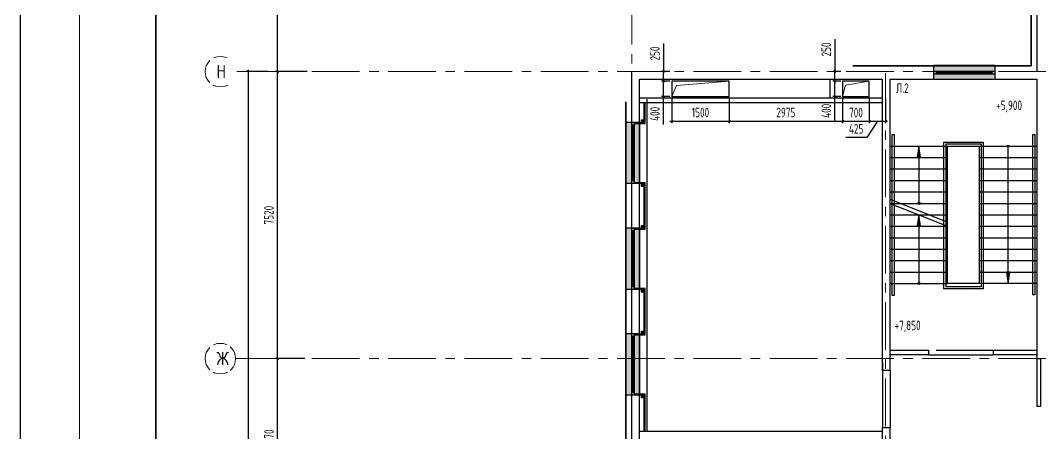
# Model space of a CAD drawing. Header units: millimetres. Extents: x -185251 to 7892985, y -102157 to 319855.
# Drawn here: x -182125 to -155384, y 112570 to 123397 of the extents above; entities that cross this region are included whole.
import ezdxf
from ezdxf import colors
from ezdxf.entities.mleader import LeaderData, LeaderLine
from ezdxf.math import Vec2, Vec3

# ---------------------------------------------------------------- set-up
doc = ezdxf.new("R2010")
doc.units = ezdxf.units.MM
doc.header["$LTSCALE"] = 10
doc.linetypes.add('CENTER', pattern=[2, 1.25, -0.25, 0.25, -0.25])
for name, color, linetype, lineweight in [('013', 7, 'Continuous', 13), ('АР_Оси', 142, 'Continuous', 9), ('АР_Оси размеры', 142, 'Continuous', 9)]:
    doc.layers.add(name, color=color, linetype=linetype, lineweight=lineweight)
doc.layers.add('Архитектура', color=251, linetype='Continuous')
doc.layers.get('0').off()
doc.layers.get('0').freeze()
doc.styles.add('GOST', font='isocpeur.ttf')
doc.styles.add('ISOCPEUR', font='isocpeur.ttf', dxfattribs={"width": 0.7})
doc.styles.add('БДА100', font='romand.shx', dxfattribs={"width": 0.7})
doc.styles.add('ГОСТ 2.304', font='isocpeur.ttf', dxfattribs={"width": 0.7})
doc.dimstyles.new('БДА1', dxfattribs={"dimtxt": 2, "dimasz": 1, "dimexe": 0.7, "dimexo": 0, "dimgap": 0.8, "dimtad": 1, "dimdec": 0, "dimrnd": 1, "dimzin": 0, "dimdsep": 46, "dimtxsty": 'БДА100', "dimblk": 'OBLIQUE', "dimcen": 2, "dimdle": 1, "dimadec": 0, "dimazin": 0, "dimtfac": 1, "dimtdec": 0, "dimtmove": 1, "dimatfit": 3, "dimldrblk": 'NONE', "dimfxl": 0.7, "dimtolj": 1, "dimtzin": 0, "dimlwd": -1, "dimlwe": -1, "dimarcsym": 0})
doc.dimstyles.new('СПДС', dxfattribs={"dimscale": 100, "dimtxt": 2.5, "dimasz": 0.5, "dimexe": 0.5, "dimexo": 1, "dimgap": 1, "dimtad": 1, "dimdec": 0, "dimrnd": 5, "dimtxsty": 'ГОСТ 2.304', "dimblk": 'OBLIQUE', "dimcen": 2.5, "dimdle": 0.5, "dimadec": 0, "dimazin": 2, "dimtfac": 0.75, "dimtdec": 0, "dimtmove": 1, "dimatfit": 3, "dimfxl": 1, "dimtolj": 1, "dimarcsym": 1})

# ---------------------------------------------------------------- blocks, each defined once
blk = doc.blocks.new('_DOTSMALL')
at = {"color": 0, "linetype": 'ByBlock', "const_width": 0.5}
blk.add_lwpolyline([(-0.0625, 0, 1), (0.0625, 0, 1)], format="xyb", close=True, dxfattribs=at)
blk = doc.blocks.new('_Oblique')
at = {"color": 0, "linetype": 'ByBlock', "lineweight": -2}
blk.add_line((-0.5, -0.5), (0.5, 0.5), dxfattribs=at)
blk = doc.blocks.new('*D774')
at = {"layer": 'Defpoints', "color": 0, "ltscale": 100, "transparency": 16777216}
for p in [(-175386, 114535), (-174568, 114535), (-175036, 110365)]:
    blk.add_point(p, dxfattribs=at)
at = {"layer": 'АР_Оси размеры', "color": 0, "lineweight": -2, "ltscale": 100, "transparency": 16777216}
for p, q in [((-174668, 114535), (-175436, 114535)), ((-175386, 110315), (-175386, 114585)), ((-175136, 110365), (-175436, 110365))]:
    blk.add_line(p, q, dxfattribs=at)
at = {"layer": 'АР_Оси размеры', "color": 0, "lineweight": -2, "ltscale": 100, "transparency": 16777216, "xscale": 50, "yscale": 50, "zscale": 50}
for p, rotation in [((-175386, 114535), 90), ((-175386, 110365), 270)]:
    blk.add_blockref('_Oblique', p, dxfattribs=dict(at, rotation=rotation))
at = {"layer": 'АР_Оси размеры', "color": 0, "ltscale": 100, "transparency": 16777216, "insert": (-175611, 112450), "char_height": 250, "attachment_point": 5, "rotation": 90, "style": 'ГОСТ 2.304'}
blk.add_mtext('\\A1;4170', dxfattribs=at)
blk = doc.blocks.new('*D775')
at = {"layer": 'Defpoints', "color": 0, "ltscale": 100, "transparency": 16777216}
for p in [(-175386, 122055), (-174508, 122055), (-174568, 114535)]:
    blk.add_point(p, dxfattribs=at)
at = {"layer": 'АР_Оси размеры', "color": 0, "lineweight": -2, "ltscale": 100, "transparency": 16777216}
for p, q in [((-174608, 122055), (-175436, 122055)), ((-175386, 114485), (-175386, 122105)), ((-174668, 114535), (-175436, 114535))]:
    blk.add_line(p, q, dxfattribs=at)
at = {"layer": 'АР_Оси размеры', "color": 0, "lineweight": -2, "ltscale": 100, "transparency": 16777216, "xscale": 50, "yscale": 50, "zscale": 50}
for p, rotation in [((-175386, 122055), 90), ((-175386, 114535), 270)]:
    blk.add_blockref('_Oblique', p, dxfattribs=dict(at, rotation=rotation))
at = {"layer": 'АР_Оси размеры', "color": 0, "ltscale": 100, "transparency": 16777216, "insert": (-175611, 118295), "char_height": 250, "attachment_point": 5, "rotation": 90, "style": 'ГОСТ 2.304'}
blk.add_mtext('\\A1;7520', dxfattribs=at)
blk = doc.blocks.new('*D776')
at = {"layer": 'Defpoints', "color": 0, "ltscale": 100, "transparency": 16777216}
for p in [(-175386, 125720), (-174737, 125720), (-174508, 122055)]:
    blk.add_point(p, dxfattribs=at)
at = {"layer": 'АР_Оси размеры', "color": 0, "lineweight": -2, "ltscale": 100, "transparency": 16777216}
for p, q in [((-174837, 125720), (-175436, 125720)), ((-175386, 122005), (-175386, 125770)), ((-174608, 122055), (-175436, 122055))]:
    blk.add_line(p, q, dxfattribs=at)
at = {"layer": 'АР_Оси размеры', "color": 0, "lineweight": -2, "ltscale": 100, "transparency": 16777216, "xscale": 50, "yscale": 50, "zscale": 50}
for p, rotation in [((-175386, 125720), 90), ((-175386, 122055), 270)]:
    blk.add_blockref('_Oblique', p, dxfattribs=dict(at, rotation=rotation))
at = {"layer": 'АР_Оси размеры', "color": 0, "ltscale": 100, "transparency": 16777216, "insert": (-175611, 123888), "char_height": 250, "attachment_point": 5, "rotation": 90, "style": 'ГОСТ 2.304'}
blk.add_mtext('\\A1;3665', dxfattribs=at)
blk = doc.blocks.new('A$Ce02d65bd')
at = {"ltscale": 100}
for points in [[(0, 0), (0, 75), (75, 75), (75, 0), (0, 0)], [(0, 0), (75, 75)], [(0, 75), (75, 0)]]:
    blk.add_lwpolyline(points, dxfattribs=at)
blk = doc.blocks.new('*D772')
at = {"layer": 'Defpoints', "color": 0, "ltscale": 100, "transparency": 16777216}
for p in [(-175536, 122055), (-176157, 94575), (-175898, 94575)]:
    blk.add_point(p, dxfattribs=at)
at = {"layer": 'АР_Оси размеры', "color": 0, "lineweight": -2, "ltscale": 100, "transparency": 16777216}
for p, q in [((-175636, 122055), (-176207, 122055)), ((-176157, 122105), (-176157, 94525)), ((-175998, 94575), (-176207, 94575))]:
    blk.add_line(p, q, dxfattribs=at)
at = {"layer": 'АР_Оси размеры', "color": 0, "lineweight": -2, "ltscale": 100, "transparency": 16777216, "xscale": 50, "yscale": 50, "zscale": 50}
for p, rotation in [((-176157, 122055), 90), ((-176157, 94575), 270)]:
    blk.add_blockref('_Oblique', p, dxfattribs=dict(at, rotation=rotation))
at = {"layer": 'АР_Оси размеры', "color": 0, "ltscale": 100, "transparency": 16777216, "insert": (-176382, 108315), "char_height": 250, "attachment_point": 5, "rotation": 90, "style": 'ГОСТ 2.304'}
blk.add_mtext('\\A1;27480', dxfattribs=at)
blk = doc.blocks.new('*U57')
h = blk.add_hatch(color=256)
h.dxf.hatch_style = 1
edge = h.paths.add_edge_path()
edge.add_arc((0, 0), 27.6, 359.64, 719.64)
h = blk.add_hatch(color=256)
h.dxf.hatch_style = 1
h.paths.add_polyline_path([(1500, -44), (1500, 44), (1800, 0)])
blk.add_line((1800, 0), (0, 0))
blk.add_lwpolyline([(1500, 44), (1500, -44), (1800, 0), (1500, 44)])
blk.add_circle((0, 0), 27.6)
blk = doc.blocks.new('*U240')
h = blk.add_hatch(color=256)
h.dxf.hatch_style = 1
edge = h.paths.add_edge_path()
edge.add_arc((0, 0), 27.6, 359.64, 719.64)
h = blk.add_hatch(color=256)
h.dxf.hatch_style = 1
h.paths.add_polyline_path([(3300, -44), (3300, 44), (3600, 0)])
blk.add_line((3600, 0), (0, 0))
blk.add_lwpolyline([(3300, 44), (3300, -44), (3600, 0), (3300, 44)])
blk.add_circle((0, 0), 27.6)
blk = doc.blocks.new('*U34')
h = blk.add_hatch(color=256)
h.dxf.hatch_style = 1
edge = h.paths.add_edge_path()
edge.add_arc((0, 0), 27.6, 359.64, 719.64)
h = blk.add_hatch(color=256)
h.dxf.hatch_style = 1
h.paths.add_polyline_path([(1200, -44), (1200, 44), (1500, 0)])
blk.add_line((1500, 0), (0, 0))
blk.add_lwpolyline([(1200, 44), (1200, -44), (1500, 0), (1200, 44)])
blk.add_circle((0, 0), 27.6)
blk = doc.blocks.new('*U103')
at = {"true_color": 0xffffff}
h = blk.add_hatch(color=7, dxfattribs=at)
h.dxf.hatch_style = 1
h.paths.add_polyline_path([(-1600, 140), (0, 140), (0, -220), (-1600, -220)])
at = {"lineweight": 30}
for p, q in [((-1600, 140), (-1600, -220)), ((0, 140), (0, -220))]:
    blk.add_line(p, q, dxfattribs=at)
for p, q in [((-1600, 140), (0, 140)), ((-1600, 140), (-1600, 140)), ((-1600, 140), (-1600, 140)), ((-1600, 0), (0, 0)), ((0, 140), (0, 140)), ((0, 140), (0, 140)), ((-1600, -70), (0, -70)), ((0, -220), (-1600, -220)), ((-1530, 0), (-1530, -70)), ((-1530, -35), (-70, -35)), ((-70, 0), (-70, -70))]:
    blk.add_line(p, q)
blk = doc.blocks.new('*U40')
at = {"true_color": 0xffffff}
h = blk.add_hatch(color=7, dxfattribs=at)
h.dxf.hatch_style = 1
h.paths.add_polyline_path([(-1600, -140), (0, -140), (0, 220), (-1600, 220)])
at = {"lineweight": 30}
for p, q in [((-1600, -140), (-1600, 220)), ((0, -140), (0, 220))]:
    blk.add_line(p, q, dxfattribs=at)
for p, q in [((0, 220), (-1600, 220)), ((-1600, 70), (0, 70)), ((-1600, 0), (0, 0)), ((-1530, 0), (-1530, 70)), ((-1530, 35), (-70, 35)), ((-70, 0), (-70, 70)), ((-1600, -140), (0, -140)), ((-1600, -140), (-1600, -140)), ((-1600, -140), (-1600, -140)), ((0, -140), (0, -140)), ((0, -140), (0, -140))]:
    blk.add_line(p, q)
blk = doc.blocks.new('*D713')
at = {"layer": '013', "color": 0, "linetype": 'ByBlock', "lineweight": -2, "transparency": 16777216}
for p, q in [((-165099, 121803), (-165317, 121803)), ((-165267, 121353), (-165267, 121853)), ((-165099, 121403), (-165317, 121403)), ((-165267, 120674), (-165267, 121403))]:
    blk.add_line(p, q, dxfattribs=at)
at = {"layer": 'Defpoints', "color": 0, "linetype": 'ByBlock', "transparency": 16777216}
for p in [(-165267, 121803), (-165049, 121803), (-165049, 121403)]:
    blk.add_point(p, dxfattribs=at)
at = {"layer": '013', "color": 0, "linetype": 'ByBlock', "lineweight": -2, "transparency": 16777216, "xscale": 50, "yscale": 50, "zscale": 50}
for p, rotation in [((-165267, 121803), 90), ((-165267, 121403), 270)]:
    blk.add_blockref('_Oblique', p, dxfattribs=dict(at, rotation=rotation))
at = {"layer": '013', "color": 0, "linetype": 'ByBlock', "transparency": 16777216, "insert": (-165492, 120949), "char_height": 250, "attachment_point": 5, "rotation": 90, "style": 'ГОСТ 2.304'}
blk.add_mtext('\\A1;400', dxfattribs=at)
blk = doc.blocks.new('*D714')
at = {"layer": '013', "color": 0, "linetype": 'ByBlock', "lineweight": -2, "transparency": 16777216}
for p, q in [((-165049, 121353), (-165049, 120709)), ((-163549, 121353), (-163549, 120709)), ((-165099, 120759), (-163499, 120759))]:
    blk.add_line(p, q, dxfattribs=at)
at = {"layer": 'Defpoints', "color": 0, "linetype": 'ByBlock', "transparency": 16777216}
for p in [(-165049, 121403), (-163549, 121403), (-163549, 120759)]:
    blk.add_point(p, dxfattribs=at)
at = {"layer": '013', "color": 0, "linetype": 'ByBlock', "lineweight": -2, "transparency": 16777216, "xscale": 50, "yscale": 50, "zscale": 50, "rotation": 180}
blk.add_blockref('_Oblique', (-165049, 120759), dxfattribs=at)
at = {"layer": '013', "color": 0, "linetype": 'ByBlock', "lineweight": -2, "transparency": 16777216, "xscale": 50, "yscale": 50, "zscale": 50}
blk.add_blockref('_Oblique', (-163549, 120759), dxfattribs=at)
at = {"layer": '013', "color": 0, "linetype": 'ByBlock', "transparency": 16777216, "insert": (-164299, 120984), "char_height": 250, "attachment_point": 5, "style": 'ГОСТ 2.304'}
blk.add_mtext('\\A1;1500', dxfattribs=at)
blk = doc.blocks.new('*D715')
at = {"layer": '013', "color": 0, "linetype": 'ByBlock', "lineweight": -2, "transparency": 16777216}
for p, q in [((-160624, 121803), (-160828, 121803)), ((-160778, 121353), (-160778, 121853)), ((-160624, 121403), (-160828, 121403)), ((-160778, 120753), (-160778, 121403))]:
    blk.add_line(p, q, dxfattribs=at)
at = {"layer": 'Defpoints', "color": 0, "linetype": 'ByBlock', "transparency": 16777216}
for p in [(-160778, 121803), (-160574, 121803), (-160574, 121403)]:
    blk.add_point(p, dxfattribs=at)
at = {"layer": '013', "color": 0, "linetype": 'ByBlock', "lineweight": -2, "transparency": 16777216, "xscale": 50, "yscale": 50, "zscale": 50}
for p, rotation in [((-160778, 121803), 90), ((-160778, 121403), 270)]:
    blk.add_blockref('_Oblique', p, dxfattribs=dict(at, rotation=rotation))
at = {"layer": '013', "color": 0, "linetype": 'ByBlock', "transparency": 16777216, "insert": (-161003, 121028), "char_height": 250, "attachment_point": 5, "rotation": 90, "style": 'ГОСТ 2.304'}
blk.add_mtext('\\A1;400', dxfattribs=at)
blk = doc.blocks.new('*D716')
at = {"layer": '013', "color": 0, "linetype": 'ByBlock', "lineweight": -2, "transparency": 16777216}
for p, q in [((-160574, 121353), (-160574, 120709)), ((-159874, 121353), (-159874, 120709)), ((-160624, 120759), (-159824, 120759))]:
    blk.add_line(p, q, dxfattribs=at)
at = {"layer": 'Defpoints', "color": 0, "linetype": 'ByBlock', "transparency": 16777216}
for p in [(-160574, 121403), (-159874, 121403), (-159874, 120759)]:
    blk.add_point(p, dxfattribs=at)
at = {"layer": '013', "color": 0, "linetype": 'ByBlock', "lineweight": -2, "transparency": 16777216, "xscale": 50, "yscale": 50, "zscale": 50, "rotation": 180}
blk.add_blockref('_Oblique', (-160574, 120759), dxfattribs=at)
at = {"layer": '013', "color": 0, "linetype": 'ByBlock', "lineweight": -2, "transparency": 16777216, "xscale": 50, "yscale": 50, "zscale": 50}
blk.add_blockref('_Oblique', (-159874, 120759), dxfattribs=at)
at = {"layer": '013', "color": 0, "linetype": 'ByBlock', "transparency": 16777216, "insert": (-160224, 120984), "char_height": 250, "attachment_point": 5, "style": 'ГОСТ 2.304'}
blk.add_mtext('\\A1;700', dxfattribs=at)
blk = doc.blocks.new('*D701')
at = {"layer": '013', "color": 0, "linetype": 'ByBlock', "lineweight": -2, "transparency": 16777216}
for p, q in [((-165267, 122796), (-165267, 122055)), ((-165099, 122055), (-165317, 122055)), ((-165267, 121753), (-165267, 122105)), ((-165099, 121803), (-165317, 121803))]:
    blk.add_line(p, q, dxfattribs=at)
at = {"layer": 'Defpoints', "color": 0, "linetype": 'ByBlock', "transparency": 16777216}
for p in [(-165267, 122055), (-165049, 122055), (-165049, 121803)]:
    blk.add_point(p, dxfattribs=at)
at = {"layer": '013', "color": 0, "linetype": 'ByBlock', "lineweight": -2, "transparency": 16777216, "xscale": 50, "yscale": 50, "zscale": 50}
for p, rotation in [((-165267, 122055), 90), ((-165267, 121803), 270)]:
    blk.add_blockref('_Oblique', p, dxfattribs=dict(at, rotation=rotation))
at = {"layer": '013', "color": 0, "linetype": 'ByBlock', "transparency": 16777216, "insert": (-165492, 122530), "char_height": 250, "attachment_point": 5, "rotation": 90, "style": 'ГОСТ 2.304'}
blk.add_mtext('\\A1;250', dxfattribs=at)
blk = doc.blocks.new('*D702')
at = {"layer": '013', "color": 0, "linetype": 'ByBlock', "lineweight": -2, "transparency": 16777216}
for p, q in [((-163549, 121353), (-163549, 120709)), ((-160574, 121353), (-160574, 120709)), ((-163599, 120759), (-160524, 120759))]:
    blk.add_line(p, q, dxfattribs=at)
at = {"layer": 'Defpoints', "color": 0, "linetype": 'ByBlock', "transparency": 16777216}
for p in [(-163549, 121403), (-160574, 121403), (-160574, 120759)]:
    blk.add_point(p, dxfattribs=at)
at = {"layer": '013', "color": 0, "linetype": 'ByBlock', "lineweight": -2, "transparency": 16777216, "xscale": 50, "yscale": 50, "zscale": 50, "rotation": 180}
blk.add_blockref('_Oblique', (-163549, 120759), dxfattribs=at)
at = {"layer": '013', "color": 0, "linetype": 'ByBlock', "lineweight": -2, "transparency": 16777216, "xscale": 50, "yscale": 50, "zscale": 50}
blk.add_blockref('_Oblique', (-160574, 120759), dxfattribs=at)
at = {"layer": '013', "color": 0, "linetype": 'ByBlock', "transparency": 16777216, "insert": (-162062, 120984), "char_height": 250, "attachment_point": 5, "style": 'ГОСТ 2.304'}
blk.add_mtext('\\A1;2975', dxfattribs=at)
blk = doc.blocks.new('*D693')
at = {"layer": '013', "color": 0, "linetype": 'ByBlock', "lineweight": -2, "transparency": 16777216}
for p, q in [((-160778, 122902), (-160778, 122055)), ((-160624, 122055), (-160828, 122055)), ((-160778, 121753), (-160778, 122105)), ((-160624, 121803), (-160828, 121803))]:
    blk.add_line(p, q, dxfattribs=at)
at = {"layer": 'Defpoints', "color": 0, "linetype": 'ByBlock', "transparency": 16777216}
for p in [(-160778, 122055), (-160574, 122055), (-160574, 121803)]:
    blk.add_point(p, dxfattribs=at)
at = {"layer": '013', "color": 0, "linetype": 'ByBlock', "lineweight": -2, "transparency": 16777216, "xscale": 50, "yscale": 50, "zscale": 50}
for p, rotation in [((-160778, 122055), 90), ((-160778, 121803), 270)]:
    blk.add_blockref('_Oblique', p, dxfattribs=dict(at, rotation=rotation))
at = {"layer": '013', "color": 0, "linetype": 'ByBlock', "transparency": 16777216, "insert": (-161003, 122636), "char_height": 250, "attachment_point": 5, "rotation": 90, "style": 'ГОСТ 2.304'}
blk.add_mtext('\\A1;250', dxfattribs=at)
blk = doc.blocks.new('*D675')
at = {"layer": '013', "color": 0, "linetype": 'ByBlock', "lineweight": -2, "transparency": 16777216}
for p, q in [((-159874, 121353), (-159874, 120709)), ((-159449, 121353), (-159449, 120709)), ((-159662, 120759), (-159943, 120332)), ((-159924, 120759), (-159399, 120759)), ((-159943, 120332), (-160493, 120332))]:
    blk.add_line(p, q, dxfattribs=at)
at = {"layer": 'Defpoints', "color": 0, "linetype": 'ByBlock', "transparency": 16777216}
for p in [(-159874, 121403), (-159449, 121403), (-159449, 120759)]:
    blk.add_point(p, dxfattribs=at)
at = {"layer": '013', "color": 0, "linetype": 'ByBlock', "lineweight": -2, "transparency": 16777216, "xscale": 50, "yscale": 50, "zscale": 50, "rotation": 180}
blk.add_blockref('_Oblique', (-159874, 120759), dxfattribs=at)
at = {"layer": '013', "color": 0, "linetype": 'ByBlock', "lineweight": -2, "transparency": 16777216, "xscale": 50, "yscale": 50, "zscale": 50}
blk.add_blockref('_Oblique', (-159449, 120759), dxfattribs=at)
at = {"layer": '013', "color": 0, "linetype": 'ByBlock', "transparency": 16777216, "insert": (-160218, 120557), "char_height": 250, "attachment_point": 5, "style": 'ГОСТ 2.304'}
blk.add_mtext('\\A1;425', dxfattribs=at)
blk = doc.blocks.new('*D539')
at = {"layer": 'Defpoints', "color": 0, "transparency": 16777216}
for p, q in [((-15.52, -5), (-15.52, 599)), ((0, 594), (-19.02, 594)), ((0, 0), (-19.02, 0))]:
    blk.add_line(p, q, dxfattribs=at)
at = {"layer": 'Defpoints', "color": 0, "lineweight": 30, "transparency": 16777216}
for p in [(-15.52, 594), (0, 594), (0, 0)]:
    blk.add_point(p, dxfattribs=at)
at = {"layer": 'Defpoints', "color": 0, "transparency": 16777216, "xscale": 5, "yscale": 5, "zscale": 5}
for p, rotation in [((-15.52, 594), 90), ((-15.52, 0), 270)]:
    blk.add_blockref('_Oblique', p, dxfattribs=dict(at, rotation=rotation))
at = {"layer": 'Defpoints', "color": 0, "lineweight": 0, "transparency": 16777216, "insert": (-24.52, 148.5), "char_height": 10, "attachment_point": 5, "rotation": 90, "style": 'БДА100'}
blk.add_mtext('\\A1;594', dxfattribs=at)
blk = doc.blocks.new('_None')
blk = doc.blocks.new('*U537')
at = {"color": 44, "lineweight": 20, "ltscale": 10}
blk.add_line((0, 594), (0, 0), dxfattribs=at)
at = {"color": 137, "lineweight": 35, "ltscale": 10}
blk.add_line((20, 589), (20, 5), dxfattribs=at)
at = {"color": 44, "lineweight": 13, "style": 'GOST', "oblique": 10, "width": 0.8}
for tag in ['ФОРМАТВЕРТ', 'ФОРМАТГОРИЗ']:
    blk.add_attdef(tag, (789.98, 1.6), '', height=2, dxfattribs=at)
at = {"layer": 'Defpoints', "color": 251, "lineweight": 0}
dim = blk.add_linear_dim(base=(-15.52, 594), p1=(0, 0), p2=(0, 594), angle=90, dimstyle='БДА1', override={"dimscale": 5}, dxfattribs=at)
dim.commit()
dim.dimension.update_dxf_attribs({"geometry": '*D539', "text_midpoint": (-15.52, 148.5), "dimtype": 160})

msp = doc.modelspace()

# ---------------------------------------------------------------- linework, layer by layer
at = {"layer": '013', "color": 1, "linetype": 'ByBlock', "lineweight": 30}
for points in [[(-165049.3, 121402.9), (-163549.3, 121402.9), (-163549.3, 121802.9), (-165049.3, 121802.9)], [(-160574.3, 121402.9), (-159874.3, 121402.9), (-159874.3, 121802.9), (-160574.3, 121802.9)]]:
    msp.add_lwpolyline(points, close=True, dxfattribs=at)
at = {"layer": '013', "color": 1, "linetype": 'ByBlock'}
for points in [[(-165049.3, 121402.9), (-164925.7, 121694.3), (-163549.3, 121802.9)], [(-160574.3, 121402.9), (-160502.2, 121698.8), (-159874.3, 121802.9)]]:
    msp.add_lwpolyline(points, dxfattribs=at)
at = {"layer": 'АР_Оси', "linetype": 'CENTER', "ltscale": 100}
for p, q in [((-166099.3, 92764), (-166099.3, 126647.9)), ((-176483.7, 122055.2), (-101315.8, 122055.2)), ((-159449.3, 92764), (-159449.3, 122146.5)), ((-176483.7, 114535.2), (-101315.8, 114535.2))]:
    msp.add_line(p, q, dxfattribs=at)
at = {"layer": 'АР_Оси', "ltscale": 0.5}
for centre in [(-176883.7, 122055.2), (-176883.7, 114535.2)]:
    msp.add_circle(centre, 400, dxfattribs=at)
at = {"layer": 'Архитектура', "lineweight": 25, "transparency": 33554684}
for p, q in [((-155644.3, 126180.2), (-155644.3, 122215.2)), ((-155634.3, 126170.2), (-155634.3, 122205.2)), ((-155484.3, 126020.2), (-155484.3, 122055.2)), ((-160309.4, 122205.2), (-155634.3, 122205.2)), ((-160299.4, 122215.2), (-155644.3, 122215.2)), ((-166099.3, 104185.2), (-166099.3, 122055.2)), ((-165899.3, 104185.2), (-165899.3, 121855.2)), ((-165899.3, 121855.2), (-159524.3, 121855.2)), ((-160903.8, 121355.6), (-160903.8, 121855.2)), ((-159524.3, 114230.2), (-159524.3, 121855.2)), ((-159324.3, 114230.2), (-159324.3, 121855.2)), ((-159324.3, 121855.2), (-155484.3, 121855.2)), ((-155484.3, 121855.2), (-155484.3, 114535.2)), ((-166259.3, 104345.2), (-166259.3, 121255.2)), ((-166249.3, 104335.2), (-166249.3, 121265.2)), ((-165699.3, 112630.2), (-165699.3, 121335.6)), ((-159324.3, 120103.8), (-157821.9, 120103.8)), ((-157821.9, 120103.8), (-155484.3, 120103.8)), ((-159324.3, 119803.8), (-157821.9, 119803.8)), ((-156986.6, 119803.8), (-155484.3, 119803.8)), ((-159324.3, 119503.8), (-157821.9, 119503.8)), ((-156986.6, 119503.8), (-155484.3, 119503.8)), ((-159324.3, 119203.8), (-157821.9, 119203.8)), ((-156986.6, 119203.8), (-155484.3, 119203.8)), ((-159324.3, 118903.8), (-157821.9, 118903.8)), ((-156986.6, 118903.8), (-155484.3, 118903.8)), ((-159327, 118711.5), (-157821.9, 118111.5)), ((-159326.9, 118603.8), (-157821.9, 118003.8)), ((-159324.3, 118603.8), (-157821.9, 118603.8)), ((-156986.6, 118603.8), (-155484.3, 118603.8)), ((-159324.3, 118303.8), (-157821.9, 118303.8)), ((-156986.6, 118303.8), (-155484.3, 118303.8)), ((-159324.3, 118003.8), (-157821.9, 118003.8)), ((-156986.6, 118003.8), (-155484.3, 118003.8)), ((-159324.3, 117703.8), (-157821.9, 117703.8)), ((-157921.9, 116364.8), (-157921.9, 117837.7)), ((-156986.6, 117703.8), (-155484.3, 117703.8)), ((-159324.3, 117403.8), (-157821.9, 117403.8)), ((-156986.6, 117403.8), (-155484.3, 117403.8)), ((-159324.3, 117103.8), (-157821.9, 117103.8)), ((-156986.6, 117103.8), (-155484.3, 117103.8)), ((-159324.3, 116803.8), (-157821.9, 116803.8)), ((-156986.6, 116803.8), (-155484.3, 116803.8)), ((-159324.3, 116503.8), (-157821.9, 116503.8)), ((-156886.6, 116364.8), (-157921.9, 116364.8)), ((-156936.6, 116414.8), (-157871.9, 116414.8)), ((-155484.3, 116503.8), (-157821.9, 116503.8)), ((-158124.3, 114755.2), (-156624.3, 114755.2)), ((-156624.3, 114755.2), (-156624.3, 114635.2)), ((-158324.3, 114635.2), (-156624.3, 114635.2)), ((-155484.3, 114535.2), (-155384.3, 114535.2)), ((-155484.3, 114535.2), (-155484.3, 113277.7)), ((-155484.3, 114535.2), (-155384.3, 114535.2)), ((-155384.3, 114535.2), (-155384.3, 113277.7)), ((-159524.3, 114430.2), (-159524.3, 112730.2)), ((-159524.3, 114230.2), (-159324.3, 114230.2)), ((-159324.3, 114230.2), (-159324.3, 112730.2)), ((-155384.3, 113277.7), (-155484.3, 113277.7)), ((-159524.3, 111454), (-159524.3, 112730.2)), ((-159524.3, 112730.2), (-159324.3, 112730.2)), ((-159324.3, 111454), (-159324.3, 112730.2))]:
    msp.add_line(p, q, dxfattribs=at)
for points in [[(-166039.3, 120720.2), (-165773.5, 120720.2), (-165773.5, 121235.6)], [(-166039.2, 120695.2), (-165748.5, 120695.2), (-165748.5, 121235.6)], [(-166039.2, 120707.7), (-165761, 120707.7), (-165761, 121235.6)], [(-159524.3, 121355.6), (-165899.3, 121355.6)], [(-159524.3, 121235.6), (-165899.3, 121235.6)], [(-157921.9, 117791.1), (-157921.9, 118446.1), (-157921.9, 120203.8), (-156886.6, 120203.8)], [(-156936.6, 120153.8), (-157871.9, 120153.8), (-157871.9, 118446.1), (-157871.9, 117751.2)], [(-157821.9, 116503.8), (-157822, 120103.8)], [(-156986.7, 116503.8), (-156986.8, 120103.8)], [(-156936.6, 116414.8), (-156936.6, 120153.8)], [(-156886.6, 120203.8), (-156886.6, 116364.8)], [(-166084.9, 117950.2), (-165773.5, 117950.2), (-165773.5, 119120.2), (-166151.4, 119120.2)], [(-166039.3, 117925.2), (-165748.5, 117925.2), (-165748.5, 119145.2), (-166039.3, 119145.2)], [(-166039.3, 117937.7), (-165761, 117937.7), (-165761, 119132.7), (-166039.3, 119132.7)], [(-157871.9, 117805.9), (-157871.9, 116414.8)], [(-166039.3, 115155.2), (-165748.5, 115155.2), (-165748.5, 116375.2), (-166039.3, 116375.2)], [(-166039.3, 115167.7), (-165761, 115167.7), (-165761, 116362.7), (-166039.3, 116362.7)], [(-166039.3, 115180.2), (-165773.5, 115180.2), (-165773.5, 116350.2), (-166039.3, 116350.2)], [(-157142.4, 116182.5), (-157142.4, 116182.5)], [(-159324.3, 114755.2), (-158324.3, 114755.2), (-158324.3, 114635.2), (-159324.3, 114635.2)], [(-156624.3, 114755.2), (-155484.3, 114755.2)], [(-155484.3, 114635.2), (-156624.3, 114635.2)], [(-165773.5, 112630.2), (-165773.5, 113580.2), (-166151.3, 113580.2)], [(-165748.5, 112630.2), (-165748.5, 113605.2), (-166039.2, 113605.2)], [(-165761, 112630.2), (-165761, 113592.7), (-166039.2, 113592.7)], [(-165899.3, 112630.2), (-159524.3, 112630.2)]]:
    msp.add_lwpolyline(points, dxfattribs=at)
for points in [[(-159224.2, 116192.1), (-159274.2, 116192.1), (-159274.2, 120406.1), (-159224.2, 120406.1)], [(-155534.5, 116203.6), (-155584.5, 116203.6), (-155584.5, 120404), (-155534.5, 120404)]]:
    msp.add_lwpolyline(points, close=True, dxfattribs=at)

# ---------------------------------------------------------------- block references
msp.add_blockref('*U40', (-156579.3, 121995.2), dxfattribs=at)
for name, p, rotation in [('*U103', (-166039.3, 119120.2), 270), ('A$Ce02d65bd', (-165773.5, 120720.2), 90), ('*U34', (-158573.1, 118603.8), 90.00000000000233), ('*U240', (-156235.5, 120103.8), 270.0000000000023), ('A$Ce02d65bd', (-165773.5, 119045.2), 90), ('*U57', (-158573.1, 116503.8), 90.00000000000233), ('*U103', (-166039.3, 116350.2), 270), ('A$Ce02d65bd', (-165773.5, 117950.2), 90), ('A$Ce02d65bd', (-165773.5, 116275.2), 90), ('A$Ce02d65bd', (-165773.5, 115180.2), 90), ('*U103', (-166039.3, 113580.2), 270), ('A$Ce02d65bd', (-165773.5, 113505.2), 90)]:
    msp.add_blockref(name, p, dxfattribs=dict(at, rotation=rotation))

# ---------------------------------------------------------------- dimensions: what is measured, and where the dimension line sits
at = {"layer": '013', "color": 1, "linetype": 'ByBlock'}
for base, p1, p2, picture, middle in [((-165266.6, 122055.2), (-165049.3, 121802.9), (-165049.3, 122055.2), '*D701', (-165245.7, 122529.8)), ((-160778, 122055.2), (-160574.3, 121802.9), (-160574.3, 122055.2), '*D693', (-160732.8, 122636.2)), ((-165266.6, 121802.9), (-165049.3, 121402.9), (-165049.3, 121802.9), '*D713', (-165166.2, 120949)), ((-160778, 121802.9), (-160574.3, 121402.9), (-160574.3, 121802.9), '*D715', (-160775.2, 121028.5))]:
    dim = msp.add_linear_dim(base=base, p1=p1, p2=p2, angle=90, dimstyle='СПДС', override={"dimasz": 0.5, "dimexe": 0.5, "dimexo": 0.5, "dimrnd": 5, "dimdle": 0.5}, dxfattribs=at)
    dim.commit()
    dim.dimension.update_dxf_attribs({"geometry": picture, "text_midpoint": middle, "dimtype": 160})
for base, p1, p2, picture, middle in [((-163549.3, 120759.3), (-165049.3, 121402.9), (-163549.3, 121402.9), '*D714', (-164299.3, 120984.3)), ((-160574.3, 120759.3), (-163549.3, 121402.9), (-160574.3, 121402.9), '*D702', (-162061.8, 120984.3)), ((-159874.3, 120759.3), (-160574.3, 121402.9), (-159874.3, 121402.9), '*D716', (-160224.3, 120984.3))]:
    dim = msp.add_linear_dim(base=base, p1=p1, p2=p2, dimstyle='СПДС', override={"dimasz": 0.5, "dimexe": 0.5, "dimexo": 0.5, "dimrnd": 5, "dimdle": 0.5}, dxfattribs=at)
    dim.commit()
    dim.dimension.update_dxf_attribs({"geometry": picture, "text_midpoint": middle})
dim = msp.add_linear_dim(base=(-159449.3, 120759.3), p1=(-159874.3, 121402.9), p2=(-159449.3, 121402.9), dimstyle='СПДС', override={"dimasz": 0.5, "dimexe": 0.5, "dimexo": 0.5, "dimrnd": 5, "dimdle": 0.5}, dxfattribs=at)
dim.commit()
dim.dimension.update_dxf_attribs({"geometry": '*D675', "text_midpoint": (-160042.7, 120332), "dimtype": 160})
at = {"layer": 'АР_Оси размеры', "ltscale": 100}
for base, p1, p2, picture, middle in [((-175386.3, 125720.2), (-174507.6, 122055.2), (-174737.4, 125720.2), '*D776', (-175611.3, 123887.7)), ((-175386.3, 122055.2), (-174568.5, 114535.2), (-174507.6, 122055.2), '*D775', (-175611.3, 118295.2)), ((-175386.3, 114535.2), (-175036.5, 110365.2), (-174568.5, 114535.2), '*D774', (-175611.3, 112450.2))]:
    dim = msp.add_linear_dim(base=base, p1=p1, p2=p2, angle=90, dimstyle='СПДС', dxfattribs=at)
    dim.commit()
    dim.dimension.update_dxf_attribs({"geometry": picture, "text_midpoint": middle})

# ---------------------------------------------------------------- leaders
at = {"layer": 'Архитектура', "lineweight": 25, "transparency": 33554684}
ml = msp.add_multileader_mtext('Standard', dxfattribs=at)
ml.set_content('Л.2', color=256, style='ISOCPEUR')
ml.set_leader_properties(color=256, linetype='Continuous', lineweight=-1)
ml.set_arrow_properties(name='DOTSMALL')
ml.build(insert=Vec2(0, 0))
ml.multileader.update_dxf_attribs({"has_text_frame": 1, "text_left_attachment_type": 4, "text_right_attachment_type": 4, "dogleg_length": 100, "arrow_head_size": 180})
ctx = ml.context
ctx.base_point, ctx.char_height, ctx.arrow_head_size, ctx.landing_gap_size, ctx.plane_origin = Vec3(-155818.3, 305092.3, 0), 250, 180, 50, Vec3(-91789.1, 292800.5, 0)
ctx.left_attachment, ctx.right_attachment = 4, 4
notes = []
notes.append((ctx, [(0, (0, 0, 0), (0, 0), (1, 0), 1, [])]))
ctx.mtext.insert, ctx.mtext.width, ctx.mtext.line_spacing_style, ctx.mtext.flow_direction = Vec3(-155768.3, 305425.7, 0), 852.697, 2, 5
ml = msp.add_multileader_mtext('Standard', dxfattribs=at)
ml.set_content('Л.2', color=256, style='ISOCPEUR')
ml.set_leader_properties(color=256, linetype='Continuous', lineweight=-1)
ml.set_arrow_properties(name='DOTSMALL')
ml.build(insert=Vec2(0, 0))
ml.multileader.update_dxf_attribs({"has_text_frame": 1, "text_left_attachment_type": 4, "text_right_attachment_type": 4, "dogleg_length": 100, "arrow_head_size": 180})
ctx = ml.context
ctx.base_point, ctx.char_height, ctx.arrow_head_size, ctx.landing_gap_size, ctx.plane_origin = Vec3(-155501.4, 214032.7, 0), 250, 180, 50, Vec3(-129706.2, 200566.2, 0)
ctx.left_attachment, ctx.right_attachment = 4, 4
notes.append((ctx, [(0, (0, 0, 0), (0, 0), (1, 0), 1, [])]))
ctx.mtext.insert, ctx.mtext.width, ctx.mtext.line_spacing_style, ctx.mtext.flow_direction = Vec3(-155451.4, 214366, 0), 852.697, 2, 5
ml = msp.add_multileader_mtext('Standard', dxfattribs=at)
ml.set_content('+11,750', color=256, style='ISOCPEUR')
ml.set_leader_properties(color=256, linetype='Continuous', lineweight=-1)
ml.set_arrow_properties(name='DOTSMALL')
ml.build(insert=Vec2(0, 0))
ml.multileader.update_dxf_attribs({"has_text_frame": 1, "text_left_attachment_type": 4, "text_right_attachment_type": 4, "dogleg_length": 100, "arrow_head_size": 180})
ctx = ml.context
ctx.base_point, ctx.char_height, ctx.arrow_head_size, ctx.landing_gap_size, ctx.plane_origin = Vec3(-155526.1, 207799.1), 250, 180, 50, Vec3(-154118.5, 206726)
ctx.left_attachment, ctx.right_attachment = 4, 4
notes.append((ctx, [(0, (0, 0, 0), (0, 0), (1, 0), 1, [])]))
ctx.mtext.insert, ctx.mtext.width, ctx.mtext.defined_height, ctx.mtext.line_spacing_style, ctx.mtext.flow_direction = Vec3(-155476.1, 208132.4), 696.035, 912.5, 2, 5
ml = msp.add_multileader_mtext('Standard', dxfattribs=at)
ml.set_content('+12,200', color=256, style='ISOCPEUR')
ml.set_leader_properties(color=256, linetype='Continuous', lineweight=-1)
ml.set_arrow_properties(name='DOTSMALL')
ml.build(insert=Vec2(0, 0))
ml.multileader.update_dxf_attribs({"has_text_frame": 1, "text_left_attachment_type": 4, "text_right_attachment_type": 4, "dogleg_length": 100, "arrow_head_size": 180})
ctx = ml.context
ctx.base_point, ctx.char_height, ctx.arrow_head_size, ctx.landing_gap_size, ctx.plane_origin = Vec3(-159917.7, 188208.1), 250, 180, 50, Vec3(-134681.8, 176585)
ctx.left_attachment, ctx.right_attachment = 4, 4
notes.append((ctx, [(0, (0, 0, 0), (0, 0), (1, 0), 1, [])]))
ctx.mtext.insert, ctx.mtext.width, ctx.mtext.line_spacing_style, ctx.mtext.flow_direction = Vec3(-159867.7, 188541.4), 852.697, 2, 5
ml = msp.add_multileader_mtext('Standard', dxfattribs=at)
ml.set_content('+12,650', color=256, style='ISOCPEUR')
ml.set_leader_properties(color=256, linetype='Continuous', lineweight=-1)
ml.set_arrow_properties(name='DOTSMALL')
ml.build(insert=Vec2(0, 0))
ml.multileader.update_dxf_attribs({"has_text_frame": 1, "text_left_attachment_type": 4, "text_right_attachment_type": 4, "dogleg_length": 100, "arrow_head_size": 180})
ctx = ml.context
ctx.base_point, ctx.char_height, ctx.arrow_head_size, ctx.landing_gap_size, ctx.plane_origin = Vec3(-159917.7, 187623.8), 250, 180, 50, Vec3(-134681.8, 176000.7)
ctx.left_attachment, ctx.right_attachment = 4, 4
notes.append((ctx, [(0, (0, 0, 0), (0, 0), (1, 0), 1, [])]))
ctx.mtext.insert, ctx.mtext.width, ctx.mtext.line_spacing_style, ctx.mtext.flow_direction = Vec3(-159867.7, 187957.1), 852.697, 2, 5
ml = msp.add_multileader_mtext('Standard', dxfattribs=at)
ml.set_content('Л.2', color=256, style='ISOCPEUR')
ml.set_leader_properties(color=256, linetype='Continuous', lineweight=-1)
ml.set_arrow_properties(name='DOTSMALL')
ml.build(insert=Vec2(0, 0))
ml.multileader.update_dxf_attribs({"has_text_frame": 1, "text_left_attachment_type": 4, "text_right_attachment_type": 4, "dogleg_length": 100, "arrow_head_size": 180})
ctx = ml.context
ctx.base_point, ctx.char_height, ctx.arrow_head_size, ctx.landing_gap_size, ctx.plane_origin = Vec3(-159220.3, 121413.8, 0), 250, 180, 50, Vec3(-133439.1, 107952.3, 0)
ctx.left_attachment, ctx.right_attachment = 4, 4
notes.append((ctx, [(0, (0, 0, 0), (0, 0), (1, 0), 1, [])]))
ctx.mtext.insert, ctx.mtext.width, ctx.mtext.line_spacing_style, ctx.mtext.flow_direction = Vec3(-159170.3, 121747.1, 0), 852.697, 2, 5
ml = msp.add_multileader_mtext('Standard', dxfattribs=at)
ml.set_content('+5,900', color=256, style='ISOCPEUR')
ml.set_leader_properties(color=256, linetype='Continuous', lineweight=-1)
ml.set_arrow_properties(name='DOTSMALL')
ml.build(insert=Vec2(0, 0))
ml.multileader.update_dxf_attribs({"has_text_frame": 1, "text_left_attachment_type": 4, "text_right_attachment_type": 4, "dogleg_length": 100, "arrow_head_size": 180})
ctx = ml.context
ctx.base_point, ctx.char_height, ctx.arrow_head_size, ctx.landing_gap_size, ctx.plane_origin = Vec3(-156595.8, 120962.8), 250, 180, 50, Vec3(-158757, 120371.5)
ctx.left_attachment, ctx.right_attachment = 4, 4
notes.append((ctx, [(0, (0, 0, 0), (0, 0), (1, 0), 1, [])]))
ctx.mtext.insert, ctx.mtext.width, ctx.mtext.line_spacing_style, ctx.mtext.flow_direction = Vec3(-156545.8, 121296.1), 852.697, 2, 5
ml = msp.add_multileader_mtext('Standard', dxfattribs=at)
ml.set_content('+5,900', color=256, style='ISOCPEUR')
ml.set_leader_properties(color=256, linetype='Continuous', lineweight=-1)
ml.set_arrow_properties(name='DOTSMALL')
ml.build(insert=Vec2(0, 0))
ml.multileader.update_dxf_attribs({"has_text_frame": 1, "text_left_attachment_type": 4, "text_right_attachment_type": 4, "dogleg_length": 100, "arrow_head_size": 180})
ctx = ml.context
ctx.base_point, ctx.char_height, ctx.arrow_head_size, ctx.landing_gap_size, ctx.plane_origin = Vec3(-156595.8, 120962.8), 250, 180, 50, Vec3(-158757, 120371.5)
ctx.left_attachment, ctx.right_attachment = 4, 4
notes.append((ctx, [(0, (0, 0, 0), (0, 0), (1, 0), 1, [])]))
ctx.mtext.insert, ctx.mtext.width, ctx.mtext.line_spacing_style, ctx.mtext.flow_direction = Vec3(-156545.8, 121296.1), 852.697, 2, 5
ml = msp.add_multileader_mtext('Standard', dxfattribs=at)
ml.set_content('+7,850', color=256, style='ISOCPEUR')
ml.set_leader_properties(color=256, linetype='Continuous', lineweight=-1)
ml.set_arrow_properties(name='DOTSMALL')
ml.build(insert=Vec2(0, 0))
ml.multileader.update_dxf_attribs({"has_text_frame": 1, "text_left_attachment_type": 4, "text_right_attachment_type": 4, "dogleg_length": 100, "arrow_head_size": 180})
ctx = ml.context
ctx.base_point, ctx.char_height, ctx.arrow_head_size, ctx.landing_gap_size, ctx.plane_origin = Vec3(-159260.6, 115196.7), 250, 180, 50, Vec3(-158081.6, 113958.6)
ctx.left_attachment, ctx.right_attachment = 4, 4
notes.append((ctx, [(0, (0, 0, 0), (0, 0), (1, 0), 1, [])]))
ctx.mtext.insert, ctx.mtext.width, ctx.mtext.line_spacing_style, ctx.mtext.flow_direction = Vec3(-159210.6, 115530.1), 852.697, 2, 5
for ctx, leaders in notes:
    for number, flags, end, landing, length, lines in leaders:
        leader = LeaderData()
        leader.index, (leader.has_last_leader_line, leader.has_dogleg_vector, leader.attachment_direction) = number, flags
        leader.last_leader_point, leader.dogleg_vector, leader.dogleg_length = Vec3(end), Vec3(landing), length
        for number, points, colour, breaks in lines:
            line = LeaderLine()
            line.index, line.vertices, line.color, line.breaks = number, Vec3.list(points), colors.encode_raw_color(colour), breaks
            leader.lines.append(line)
        ctx.leaders.append(leader)

# ---------------------------------------------------------------- next in the draw order: texts
at = {"layer": 'АР_Оси', "insert": (-176983.6, 122233), "char_height": 350, "attachment_point": 1, "line_spacing_factor": 1.149209, "style": 'ГОСТ 2.304', "bg_fill": 2}
msp.add_mtext('{\\W0.8;Н}', dxfattribs=at)
at = {"layer": 'АР_Оси', "insert": (-176983.6, 114713), "char_height": 350, "width": 178.206, "attachment_point": 1, "line_spacing_factor": 1.149209, "style": 'ГОСТ 2.304', "bg_fill": 2}
msp.add_mtext('{\\W0.8;Ж}', dxfattribs=at)

# ---------------------------------------------------------------- next in the draw order: block references
at = {"layer": '013', "xscale": 100, "yscale": 100, "zscale": 100}
msp.add_blockref('*U537', (-180573, 76373.4), dxfattribs=at)

# ---------------------------------------------------------------- next in the draw order: dimensions: what is measured, and where the dimension line sits
at = {"layer": 'АР_Оси размеры', "ltscale": 100}
dim = msp.add_linear_dim(base=(-176156.9, 94575.2), p1=(-175536.3, 122055.2), p2=(-175898.3, 94575.2), angle=90, dimstyle='СПДС', dxfattribs=at)
dim.commit()
dim.dimension.update_dxf_attribs({"geometry": '*D772', "text_midpoint": (-176381.9, 108315.2)})

doc.saveas('drawing.dxf')
